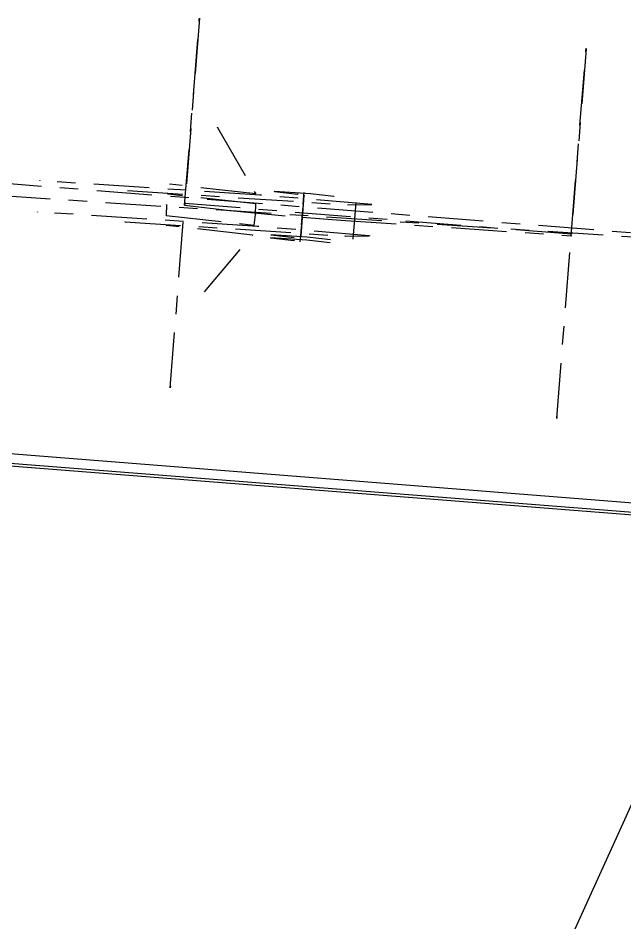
# Model space of a CAD drawing. Header units: millimetres. Extents: x 2368 to 8313, y 7493 to 11698.
# Drawn here: x 5658.95 to 5691.81, y 11413.73 to 11462.74 of the extents above; entities that cross this region are included whole.
import ezdxf

# ---------------------------------------------------------------- set-up
doc = ezdxf.new("R2010")
doc.units = ezdxf.units.MM
for name, pattern in [('XKITLINE00', [0]), ('XKITLINE02', [4, 2, -2]), ('XKITLINE03', [6, 3, -1, 1, -1])]:
    doc.linetypes.add(name, pattern=pattern)

msp = doc.modelspace()

# ---------------------------------------------------------------- linework, layer by layer
at = {"color": 8, "linetype": 'XKITLINE03'}
for p, q in [((5667.9713, 11452.6049), (5668.7654, 11462.6499)), ((5668.7721, 11462.7339), (5667.978, 11452.6888)), ((5668.7654, 11462.6499), (5668.7721, 11462.7339)), ((5688.906, 11450.95), (5689.7001, 11460.995)), ((5689.7068, 11461.079), (5688.9127, 11451.034)), ((5689.7001, 11460.995), (5689.7068, 11461.079)), ((5708.5882, 11449.8009), (5544.5882, 11460.5251)), ((5923.3973, 11432.8204), (5590.436, 11459.1408)), ((5923.3974, 11432.8204), (5590.4361, 11459.1408)), ((5669.7512, 11456.8187), (5671.8199, 11453.2186)), ((5672.0418, 11453.1528), (5660.134, 11453.9315)), ((5671.8199, 11453.2186), (5667.1547, 11453.741)), ((5664.8776, 11453.4003), (5676.7854, 11452.6216)), ((5671.8338, 11452.6741), (5667.0556, 11453.2092)), ((5678.1034, 11452.6459), (5672.0418, 11453.1528)), ((5674.7901, 11453.2226), (5672.8278, 11453.3509)), ((5672.8278, 11453.3509), (5674.0892, 11453.2096)), ((5674.4333, 11453.1364), (5674.26, 11450.9437)), ((5676.0515, 11453.0813), (5674.7901, 11453.2226)), ((5666.9895, 11452.6334), (5666.9642, 11452.053)), ((5667.1897, 11442.7166), (5667.9713, 11452.6049)), ((5667.978, 11452.6893), (5667.9714, 11452.6053)), ((5667.9714, 11452.6053), (5670.43, 11452.3077)), ((5688.9127, 11451.0344), (5667.978, 11452.6893)), ((5671.8086, 11452.0937), (5671.8338, 11452.6741)), ((5676.7854, 11452.6216), (5678.1034, 11452.6459)), ((5671.9079, 11451.4585), (5660, 11452.2371)), ((5670.43, 11452.3077), (5674.3393, 11451.9477)), ((5671.7424, 11451.518), (5671.8086, 11452.0937)), ((5664.7437, 11451.7059), (5676.6515, 11450.9273)), ((5666.9642, 11452.053), (5671.7424, 11451.518)), ((5674.3393, 11451.9477), (5676.4283, 11451.7937)), ((5676.4283, 11451.7937), (5688.9061, 11450.9504)), ((5671.6435, 11450.9861), (5666.9782, 11451.5085)), ((5677.9694, 11450.9516), (5671.9079, 11451.4585)), ((5669.0469, 11447.9085), (5671.6435, 11450.9861)), ((5674.5915, 11450.711), (5672.6293, 11450.8393)), ((5672.6293, 11450.8393), (5673.8906, 11450.698)), ((5674.6041, 11450.8704), (5672.6419, 11450.9988)), ((5672.6419, 11450.9988), (5673.9032, 11450.8575)), ((5675.8529, 11450.5697), (5674.5915, 11450.711)), ((5675.8655, 11450.7292), (5674.6041, 11450.8704)), ((5676.6515, 11450.9273), (5677.9694, 11450.9516)), ((5688.1244, 11441.0617), (5688.906, 11450.95)), ((5667.1963, 11442.8005), (5667.1897, 11442.7166)), ((5688.131, 11441.1457), (5688.1244, 11441.0617))]:
    msp.add_line(p, q, dxfattribs=at)
at = {"color": 3, "linetype": 'XKITLINE02'}
for p, q in [((5674.3939, 11452.638), (5674.4333, 11453.1364)), ((5674.4333, 11453.1364), (5674.4459, 11453.2958)), ((5677.0944, 11450.7584), (5677.2677, 11452.951)), ((5674.3073, 11451.5417), (5674.386, 11452.5384)), ((5674.26, 11450.9437), (5674.2994, 11451.442)), ((5674.2348, 11450.6248), (5674.2474, 11450.7842)), ((5674.2474, 11450.7842), (5674.26, 11450.9437))]:
    msp.add_line(p, q, dxfattribs=at)
at = {"color": 8, "linetype": 'XKITLINE00'}
for p, q in [((5921.5392, 11418.3352), (5589.9954, 11444.5436)), ((5857.7216, 11422.7245), (5589.9756, 11443.8897)), ((5921.4749, 11417.8339), (5589.9801, 11444.0384)), ((5696.023, 11428.6803), (5630.2223, 11283.4541))]:
    msp.add_line(p, q, dxfattribs=at)
for centre in [(5668.7654, 11462.6499), (5668.7654, 11462.6499), (5668.7721, 11462.7339), (5668.7721, 11462.7339), (5689.7001, 11460.995), (5689.7001, 11460.995), (5689.7068, 11461.079), (5689.7068, 11461.079), (5669.7512, 11456.8187), (5660.134, 11453.9315), (5667.1547, 11453.741), (5664.8776, 11453.4003), (5667.0556, 11453.2092), (5671.8199, 11453.2186), (5671.8199, 11453.2186), (5672.0418, 11453.1528), (5672.0418, 11453.1528), (5672.8278, 11453.3509), (5672.8278, 11453.3509), (5674.0892, 11453.2096), (5674.4333, 11453.1364), (5674.7901, 11453.2226), (5674.7901, 11453.2226), (5676.0515, 11453.0813), (5666.9895, 11452.6334), (5667.9713, 11452.6049), (5667.9713, 11452.6049), (5667.9714, 11452.6053), (5667.9714, 11452.6053), (5667.978, 11452.6893), (5667.978, 11452.6893), (5667.978, 11452.6888), (5671.8338, 11452.6741), (5671.8338, 11452.6741), (5676.7854, 11452.6216), (5676.7854, 11452.6216), (5678.1034, 11452.6459), (5678.1034, 11452.6459), (5660, 11452.2371), (5670.43, 11452.3077), (5670.43, 11452.3077), (5671.8086, 11452.0937), (5671.8086, 11452.0937), (5664.7437, 11451.7059), (5666.9642, 11452.053), (5666.9642, 11452.053), (5674.3393, 11451.9477), (5674.3393, 11451.9477), (5676.4283, 11451.7937), (5676.4283, 11451.7937), (5666.9782, 11451.5085), (5671.7424, 11451.518), (5671.7424, 11451.518), (5671.9079, 11451.4585), (5671.9079, 11451.4585), (5671.6435, 11450.9861), (5671.6435, 11450.9861), (5672.6293, 11450.8393), (5672.6293, 11450.8393), (5672.6419, 11450.9988), (5672.6419, 11450.9988), (5673.8906, 11450.698), (5673.9032, 11450.8575), (5674.26, 11450.9437), (5674.5915, 11450.711), (5674.5915, 11450.711), (5674.6041, 11450.8704), (5674.6041, 11450.8704), (5675.8655, 11450.7292), (5676.6515, 11450.9273), (5676.6515, 11450.9273), (5677.9694, 11450.9516), (5677.9694, 11450.9516), (5688.906, 11450.95), (5688.906, 11450.95), (5688.9061, 11450.9504), (5688.9127, 11451.0344), (5688.9127, 11451.034), (5675.8529, 11450.5697), (5669.0469, 11447.9085), (5667.1963, 11442.8005), (5667.1897, 11442.7166), (5667.1897, 11442.7166), (5688.1244, 11441.0617), (5688.1244, 11441.0617), (5688.131, 11441.1457)]:
    msp.add_circle(centre, 0.004, dxfattribs=at)

doc.saveas('drawing.dxf')
